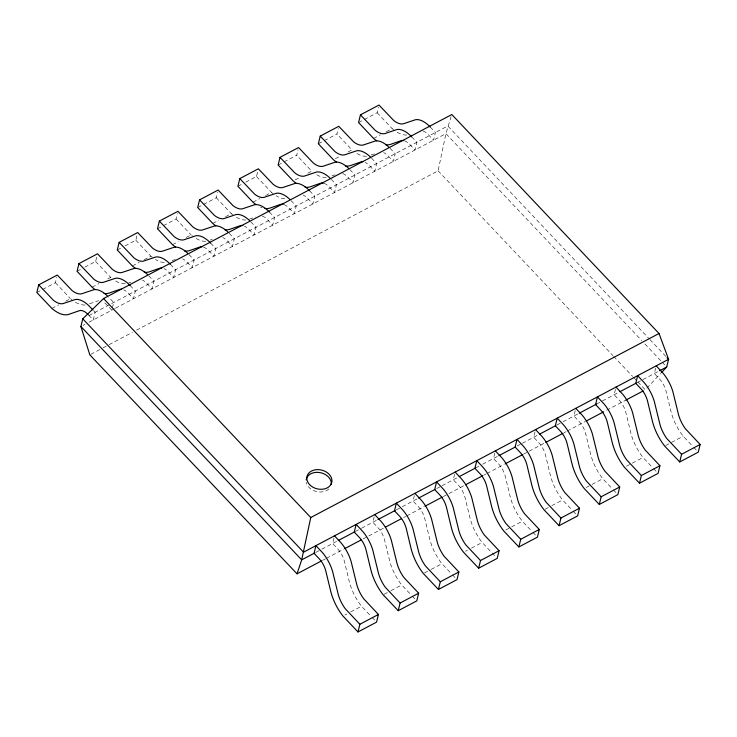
<?xml version="1.0" encoding="UTF-8"?>
<svg xmlns="http://www.w3.org/2000/svg" width="737" height="737" viewBox="0 0 737 737"><rect width="100%" height="100%" fill="white"/><g stroke="black" fill="none" stroke-linecap="round" stroke-linejoin="round"><path stroke-width="0.55" stroke-dasharray="3.69 2.76" d="M136.538 330.176L438.1 170.837L445.922 133.637L451.09 116.612M42.709 289.429L55.413 282.722L56.749 277.241M84.884 267.153L95.626 261.469L96.962 255.988M112.365 307.965L113.701 302.483L108.532 297.02M125.097 245.9L135.838 240.225L137.174 234.744M163.356 225.688L176.051 218.972L177.387 213.49M203.569 204.435L216.273 197.728L217.608 192.237M245.734 182.159L256.485 176.475L257.821 170.993M284.003 161.937L296.698 155.231L298.034 149.74M324.216 140.693L336.91 133.977L338.246 128.496M358.569 122.535L377.123 112.733L378.468 107.243M333.962 538.028L332.617 543.51L337.638 548.816A15.053 7.481 62.1 0 1 344.4 561.318L349.191 581.125A34.952 17.366 62.1 0 0 361.508 606.229L371.291 616.574M374.175 516.775L372.839 522.266L377.851 527.563A15.053 7.481 62.1 0 1 384.613 540.074L389.403 559.871A34.952 17.366 62.1 0 0 401.72 584.985L411.504 595.321M414.387 495.531L413.052 501.013L418.072 506.319A15.053 7.481 62.1 0 1 424.825 518.82L429.616 538.627A34.952 17.366 62.1 0 0 441.933 563.731L451.726 574.077M454.6 474.278L453.264 479.769L458.285 485.066A15.053 7.481 62.1 0 1 465.047 497.576L469.838 517.374A34.952 17.366 62.1 0 0 482.155 542.487L495.697 556.803M494.813 453.034L493.477 458.515L498.498 463.822A15.053 7.481 62.1 0 1 505.26 476.323L510.05 496.13A34.952 17.366 62.1 0 0 522.367 521.234L532.151 531.58M535.034 431.781L533.689 437.271L538.71 442.568A15.053 7.481 62.1 0 1 545.472 455.079L550.263 474.877A34.952 17.366 62.1 0 0 562.58 499.99L572.363 510.326M575.247 410.537L573.911 416.018L578.923 421.324A15.053 7.481 62.1 0 1 585.685 433.826L590.475 453.623A34.952 17.366 62.1 0 0 602.792 478.737L612.576 489.082M615.459 389.283L614.124 394.774L619.144 400.071A15.053 7.481 62.1 0 1 625.897 412.573L630.688 432.379A34.952 17.366 62.1 0 0 643.014 457.484L652.798 467.829M655.672 368.039L654.336 373.521L659.357 378.827A15.053 7.481 62.1 0 1 666.119 391.329L670.91 411.126A34.952 17.366 62.1 0 0 683.227 436.24L693.01 446.576M646.828 388.187L660.592 373.512M36.85 292.525L41.733 289.945M77.063 271.28L80.969 269.217M117.275 250.027L121.19 247.964M157.497 228.783L162.38 226.204M197.709 207.53L202.592 204.95M237.922 186.286L241.828 184.222M278.135 165.033L283.026 162.453M318.356 143.789L323.239 141.209M51.903 308.444L58.739 304.823M65.584 301.212L70.466 298.632A34.952 17.366 62.1 0 0 72.005 299.885M92.116 287.19L98.961 283.579M107.749 278.936L110.679 277.379A34.952 17.366 62.1 0 0 112.217 278.641M132.338 265.937L139.173 262.326M144.056 259.746L150.892 256.135A34.952 17.366 62.1 0 0 152.43 257.388M172.55 244.693L178.409 241.598M186.221 237.471L191.104 234.882A34.952 17.366 62.1 0 0 192.643 236.144M212.763 223.44L218.622 220.345M225.458 216.733L231.326 213.638A34.952 17.366 62.1 0 0 232.864 214.891M252.975 202.196L259.811 198.585M265.679 195.48L271.538 192.385A34.952 17.366 62.1 0 0 273.077 193.647M295.141 179.911L299.056 177.847M307.845 173.204L311.751 171.141L296.698 155.231M335.363 158.667L340.245 156.087M348.057 151.951L351.964 149.887L336.91 133.977M373.622 138.445L380.458 134.834M386.317 131.739L392.185 128.643A34.952 17.366 62.1 0 0 393.715 129.896M88.864 315.602L447.792 125.953L649.15 338.771M82.931 325.432L84.967 324.363M89.03 322.207L114.447 308.775M115.469 308.241L445.922 133.637L641.752 340.605M90.844 354.322L102.019 348.417M103.033 347.882L108.109 345.202M109.122 344.667L132.476 332.323M315.924 552.335L321.01 549.655M321.876 549.194L337.27 541.05M355.252 531.552L361.112 528.457M361.674 528.162L376.929 520.101M396.248 509.893L401.333 507.203M402.301 506.697L417.603 498.608M436.654 488.539L441.546 485.959M442.007 485.72L458.267 477.125M475.899 467.811L478.829 466.263M482.671 464.227L497.926 456.166M517.088 446.042L521.971 443.462M522.33 443.278L538.6 434.673M556.896 425.009L562.184 422.209M563.004 421.785L578.25 413.724M596.537 404.06L601.641 401.37M602.396 400.965L618.923 392.231M637.229 382.567L658.574 371.282M322.41 560.424L325.459 558.821M326.473 558.278L343.737 549.157M363.028 538.968L384.355 527.701M403.646 517.512L405.672 516.434M406.686 515.9L423.95 506.78M443.241 496.581L464.559 485.314M483.859 475.125L485.886 474.048M486.899 473.513L504.163 464.393M523.454 454.204L544.772 442.937M564.072 432.739L566.099 431.67M567.112 431.136L585.39 421.472M606.717 410.205L626.008 400.016M344.898 615.008L346.851 613.976M350.766 611.903L361.508 606.229M384.143 594.271L390.002 591.175M390.978 590.659L401.72 584.985M424.355 573.027L430.215 569.922M431.191 569.406L441.933 563.731M465.544 551.258L467.498 550.226M471.404 548.162L482.155 542.487M505.757 530.014L510.64 527.425M511.616 526.909L522.367 521.234M544.993 509.276L550.861 506.181M551.838 505.665L562.58 499.99M586.191 487.507L591.074 484.928M592.051 484.412L602.792 478.737M626.404 466.263L631.287 463.684M632.263 463.168L643.014 457.484M665.64 445.526L670.523 442.946M671.499 442.43L683.227 436.24M371.07 155.046L375.271 153.591M331.908 175.931L335.059 174.835M249.382 219.156L255.684 216.973M210.211 240.041L212.311 239.313M172.099 260.566L175.249 259.47M128.735 282.897L130.836 282.179M89.573 303.791L97.975 300.88A15.053 7.481 62.1 0 1 98.583 300.724M649.942 339.6L666.322 356.911M644.912 343.939L661.421 361.397M662.176 362.199L665.198 365.386M430.242 127.022L435.42 132.494L433.549 140.168L428.529 134.871A15.053 7.481 62.1 0 0 423.075 131.02M411.688 136.833L416.856 142.296L414.986 149.98L409.965 144.673A15.053 7.481 62.1 0 0 404.512 140.831M438.1 170.837L612.871 355.556M613.663 356.386L632.641 376.45M633.433 377.289L645.299 389.818M377.123 112.733L392.185 128.643M693.766 447.377L697.524 451.357M390.03 148.275L395.207 153.738L393.328 161.421L388.316 156.115A15.053 7.481 62.1 0 0 383.618 152.577M371.466 158.087L376.644 163.55L374.774 171.224L369.753 165.926A15.053 7.481 62.1 0 0 365.055 162.38M653.544 468.621L656.556 471.809M349.817 169.528L354.985 174.991L353.115 182.665L348.104 177.368A15.053 7.481 62.1 0 0 342.641 173.517M331.254 179.331L336.431 184.794L334.552 192.477L329.54 187.17A15.053 7.481 62.1 0 0 324.077 183.329M613.331 489.875L616.344 493.053M309.604 190.772L314.773 196.235L312.903 203.919L307.882 198.612A15.053 7.481 62.1 0 0 303.183 195.075M291.041 200.584L296.21 206.047L294.339 213.721L289.328 208.424A15.053 7.481 62.1 0 0 283.865 204.582M256.485 176.475L271.538 192.385M573.119 511.119L576.878 515.099M269.392 212.026L274.56 217.489L272.69 225.163L267.669 219.866A15.053 7.481 62.1 0 0 262.215 216.024M250.829 221.828L255.997 227.3L254.127 234.974L249.106 229.668A15.053 7.481 62.1 0 0 244.408 226.13M216.273 197.728L231.326 213.638M532.906 532.372L535.919 535.55M229.17 233.27L234.348 238.742L232.477 246.416L227.457 241.11A15.053 7.481 62.1 0 0 222.758 237.572M210.616 243.081L215.784 248.544L213.914 256.227L208.893 250.921A15.053 7.481 62.1 0 0 203.44 247.079M176.051 218.972L191.104 234.882M188.958 254.523L194.126 259.986L192.256 267.66L187.244 262.363A15.053 7.481 62.1 0 0 182.546 258.816M170.394 264.325L175.572 269.797L173.702 277.471L168.681 272.165A15.053 7.481 62.1 0 0 163.983 268.627M135.838 240.225L150.892 256.135M452.472 574.869L456.24 578.849M148.745 275.767L153.913 281.239L152.043 288.913L147.022 283.607A15.053 7.481 62.1 0 0 142.324 280.069M130.182 285.578L135.359 291.041L133.48 298.725L128.468 293.418A15.053 7.481 62.1 0 0 123.77 289.871M95.626 261.469L110.679 277.379M412.259 596.122L415.272 599.301M111.831 310.166L106.81 304.86A15.053 7.481 62.1 0 0 102.885 301.709M93.663 310.728L95.137 312.295L93.267 319.969L88.247 314.662M55.413 282.722L70.466 298.632M372.047 617.366L375.059 620.554M328.905 488.935A12.741 9.645 13.7 0 1 315.786 491.376A12.741 9.645 13.7 0 1 306.288 482.459M284.832 198.778A34.952 17.366 62.1 0 1 276.145 195.775M262.086 207.742A34.952 17.366 62.1 0 1 260.612 207.161M245.918 220.004A34.952 17.366 62.1 0 1 235.932 217.019M326.344 177.506A34.952 17.366 62.1 0 1 316.366 174.522M205.706 241.257A34.952 17.366 62.1 0 1 195.72 238.272M164.194 262.529A34.952 17.366 62.1 0 1 155.507 259.516M85.059 305.007A34.952 17.366 62.1 0 1 73.543 301.018M125.272 283.754A34.952 17.366 62.1 0 1 115.294 280.769M366.565 156.262A34.952 17.366 62.1 0 1 356.579 153.278M406.778 135.009A34.952 17.366 62.1 0 1 396.792 132.024"/><path stroke-width="1.11" d="M659.025 333.511L310.756 517.531L301.691 559.862L297.029 573.837L89.831 354.856L80.895 326.509L82.765 318.826L103.558 298.549L451.827 114.53L659.025 333.511L668.579 359.306L666.709 366.98L661.356 372.692M107.289 295.767A27.158 13.496 62.1 0 0 93.829 289.705L81.475 293.842A22.847 11.35 62.1 0 1 72.125 290.608L57.283 275.039L38.72 284.851L36.85 292.525L51.903 308.444A34.952 17.366 62.1 0 0 68.909 314.321L79.412 310.682A15.053 7.481 62.1 0 1 88.247 314.662M147.501 274.523A27.158 13.496 62.1 0 0 134.051 268.461L121.688 272.589A22.847 11.35 62.1 0 1 112.337 269.355L97.496 253.795L78.933 263.606L77.063 271.28L92.116 287.19A34.952 17.366 62.1 0 0 95.193 289.577M187.714 253.27A27.158 13.496 62.1 0 0 174.264 247.208L161.9 251.345A22.847 11.35 62.1 0 1 152.559 248.111L137.708 232.542L119.154 242.353L117.275 250.027L132.338 265.937A34.952 17.366 62.1 0 0 135.415 268.332M227.926 232.026A27.158 13.496 62.1 0 0 214.476 225.964L202.113 230.091A22.847 11.35 62.1 0 1 192.772 226.858L177.93 211.298L159.367 221.1L157.497 228.783L172.55 244.693A34.952 17.366 62.1 0 0 175.627 247.079M269.392 212.026L268.148 210.773A27.158 13.496 62.1 0 0 254.689 204.711L242.326 208.847A22.847 11.35 62.1 0 1 232.984 205.614L218.143 190.045L199.58 199.856L197.709 207.53L212.763 223.44A34.952 17.366 62.1 0 0 215.84 225.826M309.604 190.772L308.361 189.529A27.158 13.496 62.1 0 0 294.911 183.467L282.547 187.594A22.847 11.35 62.1 0 1 273.197 184.361L258.355 168.801L239.792 178.603L237.922 186.286L252.975 202.196A34.952 17.366 62.1 0 0 256.052 204.582M348.573 168.276A27.158 13.496 62.1 0 0 335.123 162.214L322.76 166.35A22.847 11.35 62.1 0 1 313.409 163.117L298.568 147.547L280.005 157.359L278.135 165.033L293.188 180.943A34.952 17.366 62.1 0 0 296.265 183.329M388.786 147.031A27.158 13.496 62.1 0 0 375.336 140.97L362.973 145.097A22.847 11.35 62.1 0 1 353.631 141.863L338.78 126.303L320.227 136.105L318.356 143.789L333.41 159.699A34.952 17.366 62.1 0 0 336.487 162.085M430.242 127.022L429.008 125.778A27.158 13.496 62.1 0 0 415.548 119.716L403.185 123.853A22.847 11.35 62.1 0 1 393.844 120.619L379.002 105.05L360.439 114.861L358.569 122.535L373.622 138.445A34.952 17.366 62.1 0 0 376.699 140.831M359.877 624.267L345.082 608.504A22.847 11.35 62.1 0 1 338.311 594.713L332.608 571.488A27.158 13.496 62.1 0 0 322.318 552.455L315.933 545.638L314.063 553.321L319.075 558.628A15.053 7.481 62.1 0 1 325.837 571.129L330.627 590.927A34.952 17.366 62.1 0 0 342.945 616.04L357.998 631.95L359.877 624.267L378.431 614.465L363.636 598.702A22.847 11.35 62.1 0 1 356.865 584.902L351.171 561.686A27.158 13.496 62.1 0 0 340.881 542.653L334.497 535.836M378.431 614.465L376.561 622.139L357.998 631.95M400.09 603.023L385.294 587.26A22.847 11.35 62.1 0 1 378.523 573.46L372.83 550.244A27.158 13.496 62.1 0 0 362.54 531.211L356.146 524.394L354.276 532.068L359.297 537.374A15.053 7.481 62.1 0 1 366.049 549.876L370.84 569.683A34.952 17.366 62.1 0 0 383.157 594.787L398.22 610.697L400.09 603.023L418.644 593.211L403.848 577.449A22.847 11.35 62.1 0 1 397.086 563.648L391.384 540.433A27.158 13.496 62.1 0 0 381.093 521.4L374.709 514.583M418.644 593.211L416.774 600.895L398.22 610.697M440.302 581.769L425.507 566.007A22.847 11.35 62.1 0 1 418.736 552.206L413.042 528.991A27.158 13.496 62.1 0 0 402.752 509.958L396.359 503.141L394.488 510.824L399.509 516.121A15.053 7.481 62.1 0 1 406.271 528.632L411.062 548.429A34.952 17.366 62.1 0 0 423.379 573.543L438.432 589.453L440.302 581.769L458.865 571.967L444.07 556.205A22.847 11.35 62.1 0 1 437.299 542.404L431.606 519.189A27.158 13.496 62.1 0 0 421.315 500.156L414.922 493.339M458.865 571.967L456.995 579.641L438.432 589.453M480.515 560.525L465.72 544.763A22.847 11.35 62.1 0 1 458.948 530.962L453.255 507.747A27.158 13.496 62.1 0 0 442.965 488.714L436.571 481.897L434.701 489.571L439.722 494.877A15.053 7.481 62.1 0 1 446.484 507.378L451.274 527.185A34.952 17.366 62.1 0 0 463.591 552.289L478.645 568.199L480.515 560.525L499.078 550.714L484.283 534.951A22.847 11.35 62.1 0 1 477.512 521.151L471.818 497.936A27.158 13.496 62.1 0 0 461.528 478.903L455.134 472.085M499.078 550.714L497.208 558.397L478.645 568.199M520.727 539.272L505.932 523.51A22.847 11.35 62.1 0 1 499.17 509.709L493.468 486.494A27.158 13.496 62.1 0 0 483.177 467.461L476.793 460.643L474.923 468.327L479.934 473.624A15.053 7.481 62.1 0 1 486.696 486.134L491.487 505.932A34.952 17.366 62.1 0 0 503.804 531.045L518.857 546.955L520.727 539.272L539.291 529.47L524.495 513.707A22.847 11.35 62.1 0 1 517.724 499.907L512.031 476.692A27.158 13.496 62.1 0 0 501.74 457.659L495.347 450.841M539.291 529.47L537.42 537.144L518.857 546.955M560.949 518.028L546.154 502.266A22.847 11.35 62.1 0 1 539.383 488.465L533.68 465.25A27.158 13.496 62.1 0 0 523.39 446.217L517.006 439.399L515.135 447.073L520.147 452.38A15.053 7.481 62.1 0 1 526.909 464.881L531.699 484.688A34.952 17.366 62.1 0 0 544.017 509.792L559.07 525.702L560.949 518.028L579.503 508.217L564.708 492.454A22.847 11.35 62.1 0 1 557.937 478.654L552.243 455.438A27.158 13.496 62.1 0 0 541.953 436.405L535.569 429.588M579.503 508.217L577.633 515.9L559.07 525.702M601.162 496.775L586.366 481.012A22.847 11.35 62.1 0 1 579.595 467.212L573.902 443.996A27.158 13.496 62.1 0 0 563.612 424.963L557.218 418.146L555.348 425.829L560.369 431.127A15.053 7.481 62.1 0 1 567.122 443.637L571.912 463.435A34.952 17.366 62.1 0 0 584.238 488.548L599.292 504.458L601.162 496.775L619.725 486.973L604.93 471.21A22.847 11.35 62.1 0 1 598.158 457.41L592.456 434.194A27.158 13.496 62.1 0 0 582.166 415.161L575.781 408.344M619.725 486.973L617.846 494.647L599.292 504.458M641.374 475.531L626.579 459.768A22.847 11.35 62.1 0 1 619.808 445.968L614.114 422.752A27.158 13.496 62.1 0 0 603.824 403.719L597.431 396.902L595.56 404.576L600.581 409.883A15.053 7.481 62.1 0 1 607.343 422.384L612.134 442.182A34.952 17.366 62.1 0 0 624.451 467.295L639.504 483.205L641.374 475.531L659.937 465.72L645.142 449.957A22.847 11.35 62.1 0 1 638.371 436.157L632.678 412.941A27.158 13.496 62.1 0 0 622.387 393.908L615.994 387.091M659.937 465.72L658.067 473.394L639.504 483.205M681.587 454.278L666.792 438.515A22.847 11.35 62.1 0 1 660.02 424.715L654.327 401.499A27.158 13.496 62.1 0 0 644.037 382.466L637.652 375.649L635.773 383.332L640.794 388.629A15.053 7.481 62.1 0 1 647.556 401.131L652.346 420.938A34.952 17.366 62.1 0 0 664.663 446.042L679.717 461.961L681.587 454.278L700.15 444.475L685.355 428.713A22.847 11.35 62.1 0 1 678.584 414.913L672.89 391.697A27.158 13.496 62.1 0 0 662.6 372.664L656.206 365.847M700.15 444.475L698.28 452.149L679.717 461.961M314.902 552.87L301.691 559.862L80.895 326.509M338.292 540.516L354.561 531.921M377.943 519.567L395.235 510.428M418.616 498.074L434.885 489.479M459.289 476.581L475.558 467.986M498.94 455.632L515.209 447.037M539.613 434.139L555.882 425.544M579.264 413.19L596.555 404.051M619.937 391.697L636.206 383.102M659.597 370.748L666.709 366.98M297.029 573.837L321.396 560.968M344.75 548.623L361.001 540.037M385.368 527.167L401.61 518.581M424.963 506.245L442.228 497.125M465.581 484.78L482.836 475.66M505.177 463.859L522.441 454.738M545.795 442.403L563.05 433.282M586.403 420.938L603.667 411.817M626.008 400.016L643.263 390.896M411.688 136.833L410.445 135.59A27.158 13.496 62.1 0 0 396.994 129.528L384.631 133.655A22.847 11.35 62.1 0 1 375.28 130.421L360.439 114.861M210.616 243.081L209.372 241.828A27.158 13.496 62.1 0 0 195.913 235.766L183.559 239.903A22.847 11.35 62.1 0 1 174.208 236.669L159.367 221.1M170.394 264.325L169.16 263.081A27.158 13.496 62.1 0 0 155.7 257.02L143.337 261.147A22.847 11.35 62.1 0 1 133.996 257.913L119.154 242.353M130.182 285.578L128.938 284.325A27.158 13.496 62.1 0 0 115.488 278.264L103.125 282.4A22.847 11.35 62.1 0 1 93.783 279.166L78.933 263.606M667.077 357.712L668.579 359.306L303.561 552.179L82.765 318.826M320.227 136.105L335.068 151.675A22.847 11.35 62.1 0 0 344.409 154.908L356.772 150.772A27.158 13.496 62.1 0 1 370.232 156.834M280.005 157.359L294.855 172.919A22.847 11.35 62.1 0 0 304.197 176.152L316.56 172.025A27.158 13.496 62.1 0 1 330.01 178.087M239.792 178.603L254.643 194.172A22.847 11.35 62.1 0 0 263.984 197.405L276.347 193.269A27.158 13.496 62.1 0 1 289.798 199.331M199.58 199.856L214.421 215.416A22.847 11.35 62.1 0 0 223.772 218.649L236.135 214.522A27.158 13.496 62.1 0 1 249.585 220.584M103.558 298.549L310.756 517.531M92.926 309.945L88.726 305.579A27.158 13.496 62.1 0 0 75.275 299.517L62.912 303.644A22.847 11.35 62.1 0 1 53.561 300.41L38.72 284.851M306.196 479.907A12.741 9.645 13.7 0 1 320.024 472.601A12.741 9.645 13.7 0 1 331.235 484.449M264.924 208.451A34.952 17.366 62.1 0 0 269.982 208.074L280.484 204.444A15.053 7.481 62.1 0 1 283.128 204.37M224.711 229.704A34.952 17.366 62.1 0 0 229.769 229.327L240.271 225.688A15.053 7.481 62.1 0 1 242.915 225.614M305.136 187.207A34.952 17.366 62.1 0 0 310.194 186.83L320.706 183.191A15.053 7.481 62.1 0 1 323.34 183.117M184.49 250.948A34.952 17.366 62.1 0 0 189.556 250.571L200.059 246.941A15.053 7.481 62.1 0 1 201.993 246.748M144.277 272.202A34.952 17.366 62.1 0 0 149.335 271.824L159.846 268.185A15.053 7.481 62.1 0 1 161.772 267.992M104.064 293.446A34.952 17.366 62.1 0 0 109.122 293.068L119.624 289.438A15.053 7.481 62.1 0 1 121.559 289.245M345.349 165.954A34.952 17.366 62.1 0 0 350.407 165.576L360.918 161.947A15.053 7.481 62.1 0 1 362.844 161.753M385.562 144.71A34.952 17.366 62.1 0 0 390.628 144.332L401.131 140.693A15.053 7.481 62.1 0 1 403.775 140.62M309.595 484.633A12.741 9.645 13.7 0 0 331.125 484.135A12.741 9.645 13.7 0 0 317.398 469.626A12.741 9.645 13.7 0 0 309.595 484.633"/></g></svg>
